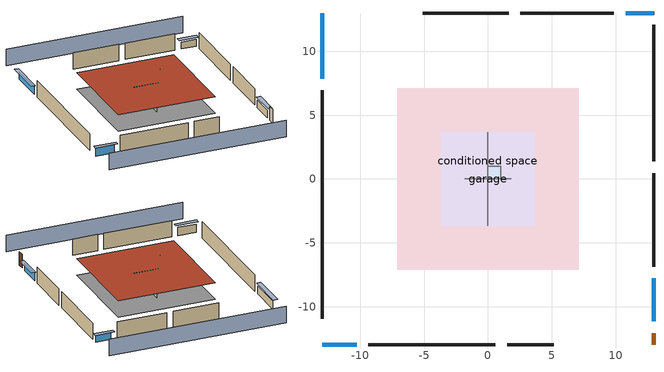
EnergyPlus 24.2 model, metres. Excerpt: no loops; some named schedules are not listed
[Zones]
central ac and furnace airloop ret air zone
 floor adiabatic (AdiabaticConst): 0,0 0,1 1,1 1,0 z0
 wall adiabatic (AdiabaticConst): 0,1 0,0 1,0 1,1 0,1 z0:1
 ceiling adiabatic (AdiabaticConst): 1,0 1,1 0,1 0,0 z1
conditioned space
 floor foundation (Slab2 construction): -7.11,-7.11 -7.11,7.11 7.11,7.11 7.11,-7.11 z0
 wall outside (AdiabaticWallConstruction 1): 13,-13 13,-12.08 z0:2.03
 wall outside (AdiabaticWallConstruction): -13,13 -13,7.86 z0:1.16; 13,13 10.78,13 z0:1.01; 13,-11.15 13,-7.78 z0:1.13; -13,-13 -10.29,-13 z0:1.22
 wall outside (Wall3 construction): -13,6.93 -13,-10.94 z0:2.44
 wall outside (Wall4 construction): 1.61,13 -5.11,13 z0:2.44
 wall outside (Wall7 construction): 13,1.39 13,12.07 z0:2.44
 wall outside (Wall8 construction): -9.36,-13 0.57,-13 z0:2.44
 wall to garage (Wall5 construction): 0,-3.66 0,3.66 z0:2.44
 wall to garage (Wall6 construction): 1.83,0 -1.83,0 z0:2.44
 window (WindowConstruction): -13,13 -13,7.86 z0:1.16
 window (WindowConstruction 1): 13,13 10.78,13 z0:1.01
 window (WindowConstruction 2): 13,-11.15 13,-7.78 z0:1.13
 window (WindowConstruction 3): -13,-13 -10.29,-13 z0:1.22
 door (Door): 13,-13 13,-12.08 z0:2.03
 roof outside (Roof2 construction): -7.11,7.11 -7.11,-7.11 7.11,-7.11 7.11,7.11 z2.44
garage
 floor foundation (Slab1 construction): -3.66,-3.66 -3.66,3.66 3.66,3.66 3.66,-3.66 z0
 wall outside (Wall1 construction): 9.85,13 2.53,13 z0:2.44
 wall outside (Wall2 construction): 13,-6.85 13,0.46 z0:2.44
 wall outside (Wall9 construction): 1.5,-13 5.16,-13 z0:2.44
 roof outside (Roof1 construction): -3.66,3.66 -3.66,-3.66 3.66,-3.66 3.66,3.66 z2.44
shading: 13,17.57 -13,17.57 / -13,-17.57 13,-17.57 z0:2.44; -13,7.56 -13,13.3 -13.6,13.3 -13.6,7.56 z1.46; 10.47,13 13.3,13 13.3,13.6 10.47,13.6 z1.31; 13,-7.48 13,-11.46 13.6,-11.46 13.6,-7.48 z1.43; -9.99,-13 -13.3,-13 -13.3,-13.6 -9.99,-13.6 z1.52
[Building]
Building 1: Terrain=Suburbs
[Site:Location]
Portland Intl Arpt_OR: Latitude {deg}=45.59; Longitude {deg}=-122.6; Time Zone {hr}=-8; Elevation {m}=33; Keep Site Location Information=Yes
[Site:GroundTemperature:Shallow]
10.2558, 8.96328, 8.85977, 9.47314, 11.9355, 14.3863, 16.5111, 17.8571, 17.9714, 16.8767, 14.8061, 12.4304
[Site:WaterMainsTemperature]
Calculation Method=Schedule; Temperature Schedule=mains temperature schedule
[Material] Roughness=Rough; Thermal Absorptance=0.9
Name | Thickness {m} | Conductivity {W/m-K} | Density {kg/m3} | Specific Heat {J/kg-K} | Solar Absorptance | Visible Absorptance
composite shingle siding | 0.00635 | 0.162714 | 1121.4 | 1465.45 | 0.7 | 0.7
concrete 4.0 in. | 0.1016 | 1.803125 | 2242.8 | 837.4 | 0.7 | 0.7
door material | 0.04445 | 0.0612267 | 512.64 | 1214.23 | 0.7 | 0.7
floor covering | 0.0127 | 0.0450781 | 54.468 | 1339.84 | 0.9 | 0.9
furniture material conditioned space 1; furniture material garage 1 | 0.1524 | 0.115458 | 640.8 | 1214.23 | 0.6 | 0.6
gypsum board | 0.0127 | 0.160291 | 801 | 837.4 | 0.6 | 0.6
interior horizontal ins; interior horizontal ins 1; roof rigid ins 1; wall rigid ins; wall rigid ins 1; wall rigid ins 2 | 0.051816 | 0.029427 | 32.04 | 1214.23 | 0.7 | 0.7
interior vertical ins; interior vertical ins 1 | 0.025908 | 0.029427 | 32.04 | 1214.23 | 0.7 | 0.7
osb sheathing 0.5 in. | 0.0127 | 0.115458 | 512.64 | 1214.23 | 0.6 | 0.6
osb sheathing 0.5 in. 1 | 0.0127 | 0.115458 | 512.64 | 1214.23 | 0.7 | 0.7
osb sheathing 0.75 in. | 0.01905 | 0.115458 | 512.64 | 1214.23 | 0.7 | 0.7
roof rigid ins | 0.00302951 | 0.029427 | 32.04 | 1214.23 | 0.7 | 0.7
roof stud and cavity | 0.2032 | 0.132304 | 78.34581 | 1123.46 | 0.7 | 0.7
slate or tile shingles | 0.01905 | 0.840978 | 1899.972 | 799.717 | 0.75 | 0.75
wall rigid ins 3 | 0.512978 | 0.029427 | 32.04 | 1214.23 | 0.7 | 0.7
wall stud and cavity | 0.1397 | 0.348479 | 139.0536 | 1170.24 | 0.6 | 0.6
wall stud and cavity 1 | 0.1397 | 0.207325 | 139.0536 | 1170.24 | 0.7 | 0.7
wall stud and cavity 2 | 0.1397 | 0.222524 | 139.0536 | 1170.24 | 0.7 | 0.7
wall stud and cavity 3 | 0.0889 | 0.380278 | 52.3479 | 1209.89 | 0.7 | 0.7
wall stud and cavity 4 | 0.0889 | 0.391764 | 83.0341 | 1211.67 | 0.7 | 0.7
wood siding; wood siding 1 | 0.0254 | 0.102417 | 544.68 | 1172.36 | 0.7 | 0.7
[Material:NoMass]
Adiabatic: Roughness=Rough; Thermal Resistance {m2-K/W}=176.1; Thermal Absorptance=0.9; Solar Absorptance=0.7; Visible Absorptance=0.7
[WindowMaterial:SimpleGlazingSystem]
WindowMaterial: U-Factor {W/m2-K}=4.31528; Solar Heat Gain Coefficient=0.67
[Construction]
AdiabaticConst: Adiabatic
AdiabaticWallConstruction: wood siding, wall rigid ins 3, wall stud and cavity 3, gypsum board
AdiabaticWallConstruction 1: wood siding 1, wall rigid ins 3, wall stud and cavity 3, gypsum board
Door: door material
furniture construction conditioned space 1: furniture material conditioned space 1
furniture construction garage 1: furniture material garage 1
PartitionWallConstruction: gypsum board, wall stud and cavity 4, gypsum board
Roof1 construction: slate or tile shingles, roof rigid ins, osb sheathing 0.5 in.
Roof2 construction: slate or tile shingles, roof rigid ins 1, osb sheathing 0.75 in., roof stud and cavity, gypsum board
Slab1 construction: concrete 4.0 in.
Slab2 construction: concrete 4.0 in., floor covering
Wall1 construction; Wall2 construction; Wall9 construction: composite shingle siding, osb sheathing 0.5 in. 1, wall stud and cavity
Wall3 construction; Wall4 construction: composite shingle siding, wall rigid ins, osb sheathing 0.5 in. 1, wall stud and cavity 1, gypsum board
Wall5 construction: wall rigid ins 1, osb sheathing 0.5 in. 1, wall stud and cavity 2, gypsum board
Wall6 construction: wall rigid ins 2, osb sheathing 0.5 in. 1, wall stud and cavity 2, gypsum board
Wall7 construction; Wall8 construction: composite shingle siding, wall rigid ins 2, osb sheathing 0.5 in. 1, wall stud and cavity 1, gypsum board
WindowConstruction; WindowConstruction 1; WindowConstruction 2; WindowConstruction 3: WindowMaterial
[Zone] Multiplier=1
Name | Volume {m3} | Part of Total Floor Area
central ac and furnace airloop ret air zone | 1 | No
conditioned space | 493.619 | Yes
garage | 130.484 | Yes
[Space]
Name | Zone | Space Type | Volume {m3}
central ac and furnace airloop ret air space | central ac and furnace airloop ret air zone | Plenum Space Type
conditioned space 1 | conditioned space |  | 493.619
garage 1 | garage |  | 130.484
[SpaceList]
Plenum Space Type: central ac and furnace airloop ret air space
[OtherEquipment] Design Level Calculation Method=EquipmentLevel
Name | Fuel Type | Zone or ZoneList or Space or SpaceList | Schedule | Design Level {W} | Fraction Latent | Fraction Radiant | Fraction Lost
central ac and furnace airloop_0 RetCondToRP; central ac and furnace airloop_0 RetSensLkToRP | None | central ac and furnace airloop ret air space | Always On Discrete | 0 | 0 | 0 | 0
central ac and furnace airloop_0 RetLatLkToRP | None | central ac and furnace airloop ret air space | Always On Discrete | 0 | 1 | 0 | 0
central ac and furnace airloop_0 SupCondToLv; central ac and furnace airloop_0 SupSensLkToCond; mech vent house fan sensible load | None | conditioned space 1 | Always On Discrete | 0 | 0 | 0 | 0
central ac and furnace airloop_0 SupLatLkToCond; mech vent house fan latent load | None | conditioned space 1 | Always On Discrete | 0 | 1 | 0 | 0
clothes dryer 1 | Electricity | conditioned space 1 | clothes_dryer | 0 | 0.015 | 0.081 | 0.85
cooking range 1 | Electricity | conditioned space 1 | cooking_range | 0 | 0.08 | 0.432 | 0.2
general water use latent | None | conditioned space 1 | general water use schedule | 25.6591 | 1 | 0 | 0
general water use sensible | None | conditioned space 1 | general water use schedule | -25.2881 | 0 | 0.6 | 0
central ac and furnace airloop_0 RetCondToDZ; central ac and furnace airloop_0 SupCondToDZ; central ac and furnace airloop_0 SupSensLkToDZ; water heater sens | None | garage 1 | Always On Discrete | 0 | 0 | 0 | 0
central ac and furnace airloop_0 SupLatLkToDZ; water heater lat | None | garage 1 | Always On Discrete | 0 | 1 | 0 | 0
water heater energy adjustment1 | Electricity | garage 1 | Always On Discrete | 0.01 | 0 | 0 | 1
[SurfaceProperty:ExposedFoundationPerimeter] Exposed Perimeter Calculation Method=TotalExposedPerimeter
Name | Total Exposed Perimeter {m}
Slab2 | 52.21224
Slab1 | 18.288
[SurfaceProperty:IncidentSolarMultiplier] Incident Solar Multiplier=1; Incident Solar Multiplier Schedule=trans schedule winter=0.85 summer=0.7
Window1; Window2; Window3; Window4
[InternalMass]
Name | Construction | Zone or ZoneList | Space or SpaceList | Surface Area {m2}
furniture mass conditioned space 1 | furniture construction conditioned space 1 | conditioned space | conditioned space 1 | 80.97429
partition wall mass | PartitionWallConstruction | conditioned space | conditioned space 1 | 202.436
furniture mass garage 1 | furniture construction garage 1 | garage | garage 1 | 5.35122
[Lights] Design Level Calculation Method=LightingLevel; Return Air Fraction=0; Fraction Radiant=0.6; Fraction Visible=0.2; Fraction Replaceable=1
Name | Zone or ZoneList or Space or SpaceList | Schedule | Lighting Level {W}
interior lighting | conditioned space 1 | lighting_interior | 314.763
garage lighting | garage 1 | lighting_garage | 9.10323
[People]
occupants: Zone or ZoneList or Space or SpaceList=conditioned space 1; Number of People Schedule=occupants; Number of People Calculation Method=People; Number of People=1; Fraction Radiant=0.314171; Sensible Heat Fraction=0.56303; Activity Level Schedule=occupants activity schedule; Carbon Dioxide Generation Rate {m3/s-W}=0; Enable ASHRAE 55 Comfort Warnings=No; Mean Radiant Temperature Calculation Type=EnclosureAveraged
[ElectricEquipment] Design Level Calculation Method=EquipmentLevel
Name | Zone or ZoneList or Space or SpaceList | Schedule | Design Level {W} | Fraction Latent | Fraction Radiant | Fraction Lost
clothes dryer | conditioned space 1 | clothes_dryer | 5943.16 | 0.015 | 0.081 | 0.85
clothes washer | conditioned space 1 | clothes_washer | 538.535 | 0.03 | 0.162 | 0.7
cooking range | conditioned space 1 | cooking_range | 1789.07 | 0.08 | 0.432 | 0.2
dishwasher | conditioned space 1 | dishwasher | 993.184 | 0.3 | 0.18 | 0.4
fridge | conditioned space 1 | fridge schedule | 49.4292 | 0 | 0.6 | 0
mech vent bath fan 0 | conditioned space 1 | mech vent bath fan 0 schedule | 30 | 0 | 0 | 1
mech vent house fan | conditioned space 1 | mech vent house fan schedule | 0 | 0 | 0 | 1
mech vent house fan cfis | conditioned space 1 | mech vent house fan cfis schedule | 0 | 0 | 0 | 0
mech vent range fan 0 | conditioned space 1 | mech vent range fan 0 schedule | 30 | 0 | 0 | 1
misc plug loads | conditioned space 1 | plug_loads_other | 310.571 | 0.021 | 0.558 | 0.049
misc tv | conditioned space 1 | plug_loads_tv | 379.679 | 0 | 0.6 | 0
whole house fan | conditioned space 1 | Always On Discrete | 0 | 0 | 0 | 1
freezer | garage 1 | freezer schedule | 194.914 | 0 | 0.6 | 0
fridge 1 | garage 1 | fridge schedule 1 | 80.4475 | 0 | 0.6 | 0
[ZoneInfiltration:DesignFlowRate] Schedule=Always On Discrete; Design Flow Rate Calculation Method=Flow/Zone; Design Flow Rate {m3/s}=0
Name | Zone or ZoneList or Space or SpaceList
infil flow; natural vent flow; whole house fan flow | conditioned space 1
garage 1 duct leakage imbalance infil flow | garage 1
[ZoneMixing] Schedule=Always On Continuous; Design Flow Rate Calculation Method=Flow/Zone; Design Flow Rate {m3/s}=0
Name | Zone or Space | Source Zone or Space
central ac and furnace airloop_0 ZoneMixDZToCond mix | conditioned space | garage
central ac and furnace airloop_0 ZoneMixCondToDZ mix | garage | conditioned space
[ZoneInfiltration:EffectiveLeakageArea]
infil garage 1: Zone or Space=garage 1; Schedule=Always On Discrete; Effective Air Leakage Area {cm2}=217.469; Stack Coefficient=0.000129147; Wind Coefficient=4.38083e-05
[AvailabilityManager:Scheduled]
central ac and furnace airloop Availability Manager: Schedule=Always On Discrete
[AirLoopHVAC:ReturnPlenum]
Air Loop HVAC Return Plenum 1: Zone=central ac and furnace airloop ret air zone
[WaterUse:Equipment]
dishwasher: Peak Flow Rate {m3/s}=1.41548e-05; Flow Rate Fraction Schedule=hot_water_dishwasher
[Foundation:Kiva] Interior Horizontal Insulation Depth {m}=0; Interior Horizontal Insulation Width {m}=0.6096; Interior Vertical Insulation Depth {m}=0.1016; Wall Height Above Grade {m}=0.1016; Wall Depth Below Slab {m}=0.2032
Name | Initial Indoor Air Temperature {C} | Interior Horizontal Insulation Material | Interior Vertical Insulation Material
Foundation Kiva 1 | 13.4258 | interior horizontal ins | interior vertical ins
Foundation Kiva 2 | 16.1111 | interior horizontal ins 1 | interior vertical ins 1
[Foundation:Kiva:Settings]
Soil Conductivity {W/m-K}=1.3848; Soil Density {kg/m3}=1842.3; Soil Specific Heat {J/kg-K}=418.7; Ground Solar Absorptivity=0.9; Ground Thermal Absorptivity=0.9; Ground Surface Roughness {m}=0.03; Far-Field Width {m}=40; Deep-Ground Boundary Condition=ZeroFlux; Deep-Ground Depth {m}=40; Minimum Cell Dimension {m}=0.2; Maximum Cell Growth Coefficient=3; Simulation Timestep=Timestep
[Exterior:Lights]
exterior lighting: Schedule=exterior lighting schedule; Design Level {W}=8.01452
[EnergyManagementSystem:GlobalVariable]
central_ac_and_furnace_airloop_0_DuctImbalLkExhFanEquivCond
central_ac_and_furnace_airloop_0_DuctImbalLkExhFanEquivDZ
central_ac_and_furnace_airloop_0_DuctImbalLkSupFanEquivCond
central_ac_and_furnace_airloop_0_DuctImbalLkSupFanEquivDZ
central_ac_and_furnace_airloop_0_DZ_T
central_ac_and_furnace_airloop_0_DZ_W
central_ac_and_furnace_airloop_0_RetCondToDZ
central_ac_and_furnace_airloop_0_RetCondToRP
central_ac_and_furnace_airloop_0_RetLatLkToRP
central_ac_and_furnace_airloop_0_RetSensLkToRP
central_ac_and_furnace_airloop_0_SupCondToDZ
central_ac_and_furnace_airloop_0_SupCondToLv
central_ac_and_furnace_airloop_0_SupLatLkToCond
central_ac_and_furnace_airloop_0_SupLatLkToDZ
central_ac_and_furnace_airloop_0_SupSensLkToCond
central_ac_and_furnace_airloop_0_SupSensLkToDZ
central_ac_and_furnace_airloop_0_ZoneMixCondToDZ
central_ac_and_furnace_airloop_0_ZoneMixDZToCond
central_ac_and_furnace_airloop_AH_MFR
central_ac_and_furnace_airloop_AH_Tout
central_ac_and_furnace_airloop_AH_VFR
central_ac_and_furnace_airloop_AH_Wout
central_ac_and_furnace_airloop_Fan_RTF
central_ac_and_furnace_airloop_RA_T
central_ac_and_furnace_airloop_Ra_W
infil_program_Qfan
infil_program_Qinf
natural_vent_program_Qnv
natural_vent_program_Qwhf
[EnergyManagementSystem:Sensor]
Name | Output:Variable or Output:Meter Index Key | Output:Variable or Output:Meter
airflow_gain | infil flow | Infiltration Sensible Heat Gain Energy
airflow_gain_1 | natural vent flow | Infiltration Sensible Heat Gain Energy
airflow_gain_2 | whole house fan flow | Infiltration Sensible Heat Gain Energy
airflow_loss | infil flow | Infiltration Sensible Heat Loss Energy
airflow_loss_1 | natural vent flow | Infiltration Sensible Heat Loss Energy
airflow_loss_2 | whole house fan flow | Infiltration Sensible Heat Loss Energy
central_ac_and_furnace_airloop_0_DZ_T_s | garage | Zone Air Temperature
central_ac_and_furnace_airloop_0_DZ_W_s | garage | Zone Mean Air Humidity Ratio
central_ac_and_furnace_airloop_AH_MFR_s | Node 5 | System Node Mass Flow Rate
central_ac_and_furnace_airloop_AH_Tout_s | Node 5 | System Node Temperature
central_ac_and_furnace_airloop_AH_VFR_s | Node 5 | System Node Current Density Volume Flow Rate
central_ac_and_furnace_airloop_AH_Wout_s | Node 5 | System Node Humidity Ratio
central_ac_and_furnace_airloop_RA_T_s | Node 8 | System Node Temperature
central_ac_and_furnace_airloop_Ra_W_s | Node 8 | System Node Humidity Ratio
clg_load_cond |  | Cooling:EnergyTransfer:Zone:CONDITIONED SPACE
clg_load_duct |  | Cooling:EnergyTransfer:Zone:CENTRAL AC AND FURNACE AIRLOOP RET AIR ZONE
clg_sp_s; clg_sp_s_1 | cooling setpoint | Schedule Value
clothes_dryer_exhaust_0_sch_s | clothes_dryer | Schedule Value
cool_season | cooling season schedule | Schedule Value
ducts_conv | central ac and furnace airloop_0 RetCondToRP | Other Equipment Convective Heating Energy
ducts_conv_1 | central ac and furnace airloop_0 RetLatLkToRP | Other Equipment Convective Heating Energy
ducts_conv_2 | central ac and furnace airloop_0 RetSensLkToRP | Other Equipment Convective Heating Energy
ducts_conv_3 | central ac and furnace airloop_0 SupCondToLv | Other Equipment Convective Heating Energy
ducts_conv_4 | central ac and furnace airloop_0 SupLatLkToCond | Other Equipment Convective Heating Energy
ducts_conv_5 | central ac and furnace airloop_0 SupSensLkToCond | Other Equipment Convective Heating Energy
ducts_rad | central ac and furnace airloop_0 RetCondToRP | Other Equipment Radiant Heating Energy
ducts_rad_1 | central ac and furnace airloop_0 RetLatLkToRP | Other Equipment Radiant Heating Energy
ducts_rad_2 | central ac and furnace airloop_0 RetSensLkToRP | Other Equipment Radiant Heating Energy
ducts_rad_3 | central ac and furnace airloop_0 SupCondToLv | Other Equipment Radiant Heating Energy
ducts_rad_4 | central ac and furnace airloop_0 SupLatLkToCond | Other Equipment Radiant Heating Energy
ducts_rad_5 | central ac and furnace airloop_0 SupSensLkToCond | Other Equipment Radiant Heating Energy
fridge_tin_s_1 | garage | Zone Mean Air Temperature
htg_load_cond |  | Heating:EnergyTransfer:Zone:CONDITIONED SPACE
htg_load_duct |  | Heating:EnergyTransfer:Zone:CENTRAL AC AND FURNACE AIRLOOP RET AIR ZONE
htg_sp_s; htg_sp_s_1 | heating setpoint | Schedule Value
ig_ee_conv | clothes dryer | Electric Equipment Convective Heating Energy
ig_ee_conv_2 | cooking range | Electric Equipment Convective Heating Energy
ig_ee_conv_3 | dishwasher | Electric Equipment Convective Heating Energy
ig_ee_conv_4 | fridge | Electric Equipment Convective Heating Energy
ig_ee_conv_5 | misc plug loads | Electric Equipment Convective Heating Energy
ig_ee_conv_6 | misc tv | Electric Equipment Convective Heating Energy
ig_ee_conv_7 | whole house fan | Electric Equipment Convective Heating Energy
ig_ee_rad | clothes dryer | Electric Equipment Radiant Heating Energy
ig_ee_rad_2 | cooking range | Electric Equipment Radiant Heating Energy
ig_ee_rad_3 | dishwasher | Electric Equipment Radiant Heating Energy
ig_ee_rad_4 | fridge | Electric Equipment Radiant Heating Energy
ig_ee_rad_5 | misc plug loads | Electric Equipment Radiant Heating Energy
ig_ee_rad_6 | misc tv | Electric Equipment Radiant Heating Energy
ig_ee_rad_7 | whole house fan | Electric Equipment Radiant Heating Energy
ig_lgt_conv | interior lighting | Lights Convective Heating Energy
ig_lgt_rad | interior lighting | Lights Radiant Heating Energy
ig_lgt_vis | interior lighting | Lights Visible Radiation Heating Energy
ig_oe_conv | clothes dryer 1 | Other Equipment Convective Heating Energy
ig_oe_conv_1 | cooking range 1 | Other Equipment Convective Heating Energy
ig_oe_conv_2 | general water use latent | Other Equipment Convective Heating Energy
ig_oe_conv_3 | general water use sensible | Other Equipment Convective Heating Energy
ig_oe_rad | clothes dryer 1 | Other Equipment Radiant Heating Energy
ig_oe_rad_1 | cooking range 1 | Other Equipment Radiant Heating Energy
ig_oe_rad_2 | general water use latent | Other Equipment Radiant Heating Energy
ig_oe_rad_3 | general water use sensible | Other Equipment Radiant Heating Energy
ig_ppl_conv | occupants | People Convective Heating Energy
ig_ppl_rad | occupants | People Radiant Heating Energy
im_conv | furniture mass conditioned space 1 | Surface Inside Face Convection Heat Gain Energy
im_conv_1 | partition wall mass | Surface Inside Face Convection Heat Gain Energy
im_ig | furniture mass conditioned space 1 | Surface Inside Face Internal Gains Radiation Heat Gain Energy
im_ig_1 | partition wall mass | Surface Inside Face Internal Gains Radiation Heat Gain Energy
im_lgt | furniture mass conditioned space 1 | Surface Inside Face Lights Radiation Heat Gain Energy
im_lgt_1 | partition wall mass | Surface Inside Face Lights Radiation Heat Gain Energy
im_sol | furniture mass conditioned space 1 | Surface Inside Face Solar Radiation Heat Gain Energy
im_sol_1 | partition wall mass | Surface Inside Face Solar Radiation Heat Gain Energy
im_surf | furniture mass conditioned space 1 | Surface Inside Face Net Surface Thermal Radiation Heat Gain Energy
im_surf_1 | partition wall mass | Surface Inside Face Net Surface Thermal Radiation Heat Gain Energy
mech_vent_bath_fan_0_sch_s | mech vent bath fan 0 schedule | Schedule Value
mech_vent_range_fan_0_sch_s | mech vent range fan 0 schedule | Schedule Value
mv_conv | mech vent bath fan 0 | Electric Equipment Convective Heating Energy
mv_conv_1 | mech vent house fan | Electric Equipment Convective Heating Energy
mv_conv_2 | mech vent house fan cfis | Electric Equipment Convective Heating Energy
mv_conv_3 | mech vent range fan 0 | Electric Equipment Convective Heating Energy
mv_conv_4 | mech vent house fan latent load | Other Equipment Convective Heating Energy
mv_conv_5 | mech vent house fan sensible load | Other Equipment Convective Heating Energy
mv_rad | mech vent bath fan 0 | Electric Equipment Radiant Heating Energy
mv_rad_1 | mech vent house fan | Electric Equipment Radiant Heating Energy
mv_rad_2 | mech vent house fan cfis | Electric Equipment Radiant Heating Energy
mv_rad_3 | mech vent range fan 0 | Electric Equipment Radiant Heating Energy
mv_rad_4 | mech vent house fan latent load | Other Equipment Radiant Heating Energy
mv_rad_5 | mech vent house fan sensible load | Other Equipment Radiant Heating Energy
natural_vent_s | natural vent schedule | Schedule Value
out_pb_s |  | Site Outdoor Air Barometric Pressure
out_wt_s |  | Site Outdoor Air Humidity Ratio
site_vw_s |  | Site Wind Speed
ss_back_out | Window1 | Surface Window Shortwave from Zone Back Out Window Heat Transfer Rate
ss_back_out_1 | Window2 | Surface Window Shortwave from Zone Back Out Window Heat Transfer Rate
ss_back_out_2 | Window3 | Surface Window Shortwave from Zone Back Out Window Heat Transfer Rate
ss_back_out_3 | Window4 | Surface Window Shortwave from Zone Back Out Window Heat Transfer Rate
ss_conv | Door1 | Surface Inside Face Convection Heat Gain Energy
ss_conv_1 | Window1 | Surface Inside Face Convection Heat Gain Energy
ss_conv_2 | Window2 | Surface Inside Face Convection Heat Gain Energy
ss_conv_3 | Window3 | Surface Inside Face Convection Heat Gain Energy
ss_conv_4 | Window4 | Surface Inside Face Convection Heat Gain Energy
ss_ig | Door1 | Surface Inside Face Internal Gains Radiation Heat Gain Energy
ss_ig_1 | Window1 | Surface Inside Face Internal Gains Radiation Heat Gain Energy
ss_ig_2 | Window2 | Surface Inside Face Internal Gains Radiation Heat Gain Energy
ss_ig_3 | Window3 | Surface Inside Face Internal Gains Radiation Heat Gain Energy
ss_ig_4 | Window4 | Surface Inside Face Internal Gains Radiation Heat Gain Energy
ss_lgt | Door1 | Surface Inside Face Lights Radiation Heat Gain Energy
ss_sol | Door1 | Surface Inside Face Solar Radiation Heat Gain Energy
ss_surf | Door1 | Surface Inside Face Net Surface Thermal Radiation Heat Gain Energy
ss_surf_1 | Window1 | Surface Inside Face Net Surface Thermal Radiation Heat Gain Energy
ss_surf_2 | Window2 | Surface Inside Face Net Surface Thermal Radiation Heat Gain Energy
ss_surf_3 | Window3 | Surface Inside Face Net Surface Thermal Radiation Heat Gain Energy
ss_surf_4 | Window4 | Surface Inside Face Net Surface Thermal Radiation Heat Gain Energy
ss_trans_in | Window1 | Surface Window Transmitted Solar Radiation Rate
ss_trans_in_1 | Window2 | Surface Window Transmitted Solar Radiation Rate
ss_trans_in_2 | Window3 | Surface Window Transmitted Solar Radiation Rate
ss_trans_in_3 | Window4 | Surface Window Transmitted Solar Radiation Rate
ss_trans_out | Window1 | Surface Inside Face Initial Transmitted Diffuse Transmitted Out Window Solar Radiation Rate
ss_trans_out_1 | Window2 | Surface Inside Face Initial Transmitted Diffuse Transmitted Out Window Solar Radiation Rate
ss_trans_out_2 | Window3 | Surface Inside Face Initial Transmitted Diffuse Transmitted Out Window Solar Radiation Rate
ss_trans_out_3 | Window4 | Surface Inside Face Initial Transmitted Diffuse Transmitted Out Window Solar Radiation Rate
s_conv | Roof2 | Surface Inside Face Convection Heat Gain Energy
s_conv_1 | Slab2 | Surface Inside Face Convection Heat Gain Energy
s_conv_2 | Wall3 | Surface Inside Face Convection Heat Gain Energy
s_conv_3 | Wall4 | Surface Inside Face Convection Heat Gain Energy
s_conv_4 | Wall5 | Surface Inside Face Convection Heat Gain Energy
s_conv_5 | Wall6 | Surface Inside Face Convection Heat Gain Energy
s_conv_6 | Wall7 | Surface Inside Face Convection Heat Gain Energy
s_conv_7 | Wall8 | Surface Inside Face Convection Heat Gain Energy
s_ig | Roof2 | Surface Inside Face Internal Gains Radiation Heat Gain Energy
s_ig_1 | Slab2 | Surface Inside Face Internal Gains Radiation Heat Gain Energy
s_ig_2 | Wall3 | Surface Inside Face Internal Gains Radiation Heat Gain Energy
s_ig_3 | Wall4 | Surface Inside Face Internal Gains Radiation Heat Gain Energy
s_ig_4 | Wall5 | Surface Inside Face Internal Gains Radiation Heat Gain Energy
s_ig_5 | Wall6 | Surface Inside Face Internal Gains Radiation Heat Gain Energy
s_ig_6 | Wall7 | Surface Inside Face Internal Gains Radiation Heat Gain Energy
s_ig_7 | Wall8 | Surface Inside Face Internal Gains Radiation Heat Gain Energy
s_lgt | Roof2 | Surface Inside Face Lights Radiation Heat Gain Energy
s_lgt_1 | Slab2 | Surface Inside Face Lights Radiation Heat Gain Energy
s_lgt_2 | Wall3 | Surface Inside Face Lights Radiation Heat Gain Energy
s_lgt_3 | Wall4 | Surface Inside Face Lights Radiation Heat Gain Energy
s_lgt_4 | Wall5 | Surface Inside Face Lights Radiation Heat Gain Energy
s_lgt_5 | Wall6 | Surface Inside Face Lights Radiation Heat Gain Energy
s_lgt_6 | Wall7 | Surface Inside Face Lights Radiation Heat Gain Energy
s_lgt_7 | Wall8 | Surface Inside Face Lights Radiation Heat Gain Energy
s_sol | Roof2 | Surface Inside Face Solar Radiation Heat Gain Energy
